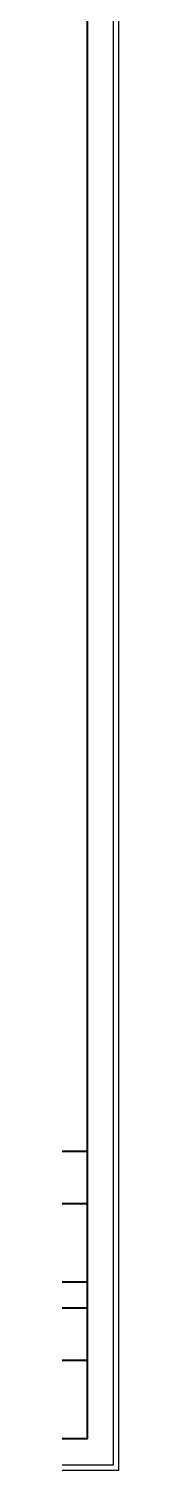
# Model space of a CAD drawing. Header units: millimetres. Extents: x -85477 to 745244, y -3684 to 128206.
# Drawn here: x 639140 to 639848, y 3415 to 24078 of the extents above; entities that cross this region are included whole.
import ezdxf

# ---------------------------------------------------------------- set-up
doc = ezdxf.new("R2010")
doc.units = ezdxf.units.MM
doc.layers.add('ФОРМАТ', color=7, linetype='Continuous')
doc.styles.add('ism - 02', font='simplex.shx', dxfattribs={"width": 0.8, "oblique": 15, "height": 150})
doc.styles.get("Standard").update_dxf_attribs({"font": 'arial.ttf'})
doc.dimstyles.new('горизонтальный М100', dxfattribs={"dimscale": 100, "dimtxt": 3, "dimasz": 2, "dimexe": 2, "dimexo": 1, "dimgap": 1, "dimtad": 1, "dimtih": 1, "dimtoh": 1, "dimdec": 0, "dimzin": 1, "dimdsep": 46, "dimtxsty": 'Standard', "dimblk": 'OBLIQUE', "dimcen": 0, "dimdle": 2, "dimadec": 0, "dimazin": 0, "dimtfac": 1, "dimtdec": 0, "dimtmove": 0, "dimatfit": 3, "dimfxl": 1, "dimtolj": 1, "dimtzin": 0, "dimarcsym": 0})

# ---------------------------------------------------------------- blocks, each defined once
blk = doc.blocks.new('*D317')
at = {"layer": 'Defpoints', "color": 0, "linetype": 'ByBlock', "ltscale": 1.333333, "transparency": 16777216}
for p in [(-420, 0), (0, 0), (0, 0)]:
    blk.add_point(p, dxfattribs=at)
at = {"layer": 'ФОРМАТ', "color": 0, "linetype": 'ByBlock', "lineweight": -2, "ltscale": 1.333333, "transparency": 16777216}
blk.add_line((-420, 0), (0, 0), dxfattribs=at)
at = {"layer": 'ФОРМАТ', "color": 0, "linetype": 'ByBlock', "lineweight": -2, "ltscale": 1.333333, "transparency": 16777216, "insert": (-38.41, 3.78), "char_height": 150, "attachment_point": 5, "style": 'ism - 02'}
blk.add_mtext('\\A1;{\\H0.012x;420}', dxfattribs=at)
blk = doc.blocks.new('_None')
blk = doc.blocks.new('*D318')
at = {"layer": 'Defpoints', "color": 0, "linetype": 'ByBlock', "ltscale": 1.333333, "transparency": 16777216}
for p in [(0, 594), (0, 594), (0, 0)]:
    blk.add_point(p, dxfattribs=at)
at = {"layer": 'ФОРМАТ', "color": 0, "linetype": 'ByBlock', "lineweight": -2, "ltscale": 1.333333, "transparency": 16777216}
blk.add_line((0, 0), (0, 594), dxfattribs=at)
at = {"layer": 'ФОРМАТ', "color": 0, "linetype": 'ByBlock', "lineweight": -2, "ltscale": 1.333333, "transparency": 16777216, "insert": (-25.29, 3.78), "char_height": 150, "attachment_point": 5, "style": 'ism - 02'}
blk.add_mtext('\\A1;{\\H0.012x;594}', dxfattribs=at)
blk = doc.blocks.new('*U316')
at = {"layer": 'ФОРМАТ', "linetype": 'ByBlock', "lineweight": -2, "ltscale": 1.333333}
for p, q in [((0, 0), (0, 594)), ((-420, 0), (0, 0))]:
    blk.add_line(p, q, dxfattribs=at)
blk.add_lwpolyline([(-419, 1), (-1, 1), (-1, 593), (-419, 593)], close=True, dxfattribs=at)
at = {"layer": 'ФОРМАТ', "linetype": 'ByBlock', "lineweight": 40}
blk.add_lwpolyline([(-399, 588), (-6, 588), (-6, 6), (-399, 6)], close=True, dxfattribs=at)
at = {"layer": 'ФОРМАТ', "lineweight": 40}
for points in [[(-191, 6), (-191, 61), (-6, 61)], [(-126, 51), (-6, 51)], [(-191, 36), (-6, 36)], [(-56, 31), (-6, 31)], [(-126, 21), (-6, 21)]]:
    blk.add_lwpolyline(points, dxfattribs=at)
at = {"layer": 'ФОРМАТ', "linetype": 'ByBlock', "lineweight": -2, "ltscale": 1.333333}
dim = blk.add_linear_dim(base=(0, 594), p1=(0, 0), p2=(0, 594), angle=90, text='{\\H0.012x;<>}', dimstyle='горизонтальный М100', override={"dimscale": 1, "dimasz": 0, "dimexe": 0, "dimexo": 0, "dimtxsty": 'ism - 02', "dimblk1": 'None', "dimblk2": 'None', "dimsah": 1, "dimdle": 0, "dimse1": 1, "dimse2": 1, "dimtmove": 2, "dimfxl": 0}, dxfattribs=at)
dim.commit()
dim.dimension.update_dxf_attribs({"geometry": '*D318', "text_midpoint": (-25.29, 3.78), "dimtype": 160})
dim = blk.add_linear_dim(base=(0, 0), p1=(-420, 0), p2=(0, 0), text='{\\H0.012x;<>}', dimstyle='горизонтальный М100', override={"dimscale": 1, "dimasz": 0, "dimexe": 0, "dimexo": 0, "dimtxsty": 'ism - 02', "dimblk1": 'None', "dimblk2": 'None', "dimsah": 1, "dimdle": 0, "dimse1": 1, "dimse2": 1, "dimtmove": 2, "dimfxl": 0}, dxfattribs=at)
dim.commit()
dim.dimension.update_dxf_attribs({"geometry": '*D317', "text_midpoint": (-38.41, 3.78), "dimtype": 160})

msp = doc.modelspace()

# ---------------------------------------------------------------- block references
at = {"layer": 'ФОРМАТ', "ltscale": 1.333333, "xscale": 75, "yscale": 75, "zscale": 75}
msp.add_blockref('*U316', (639848.2, 3415), dxfattribs=at)

doc.saveas('drawing.dxf')
